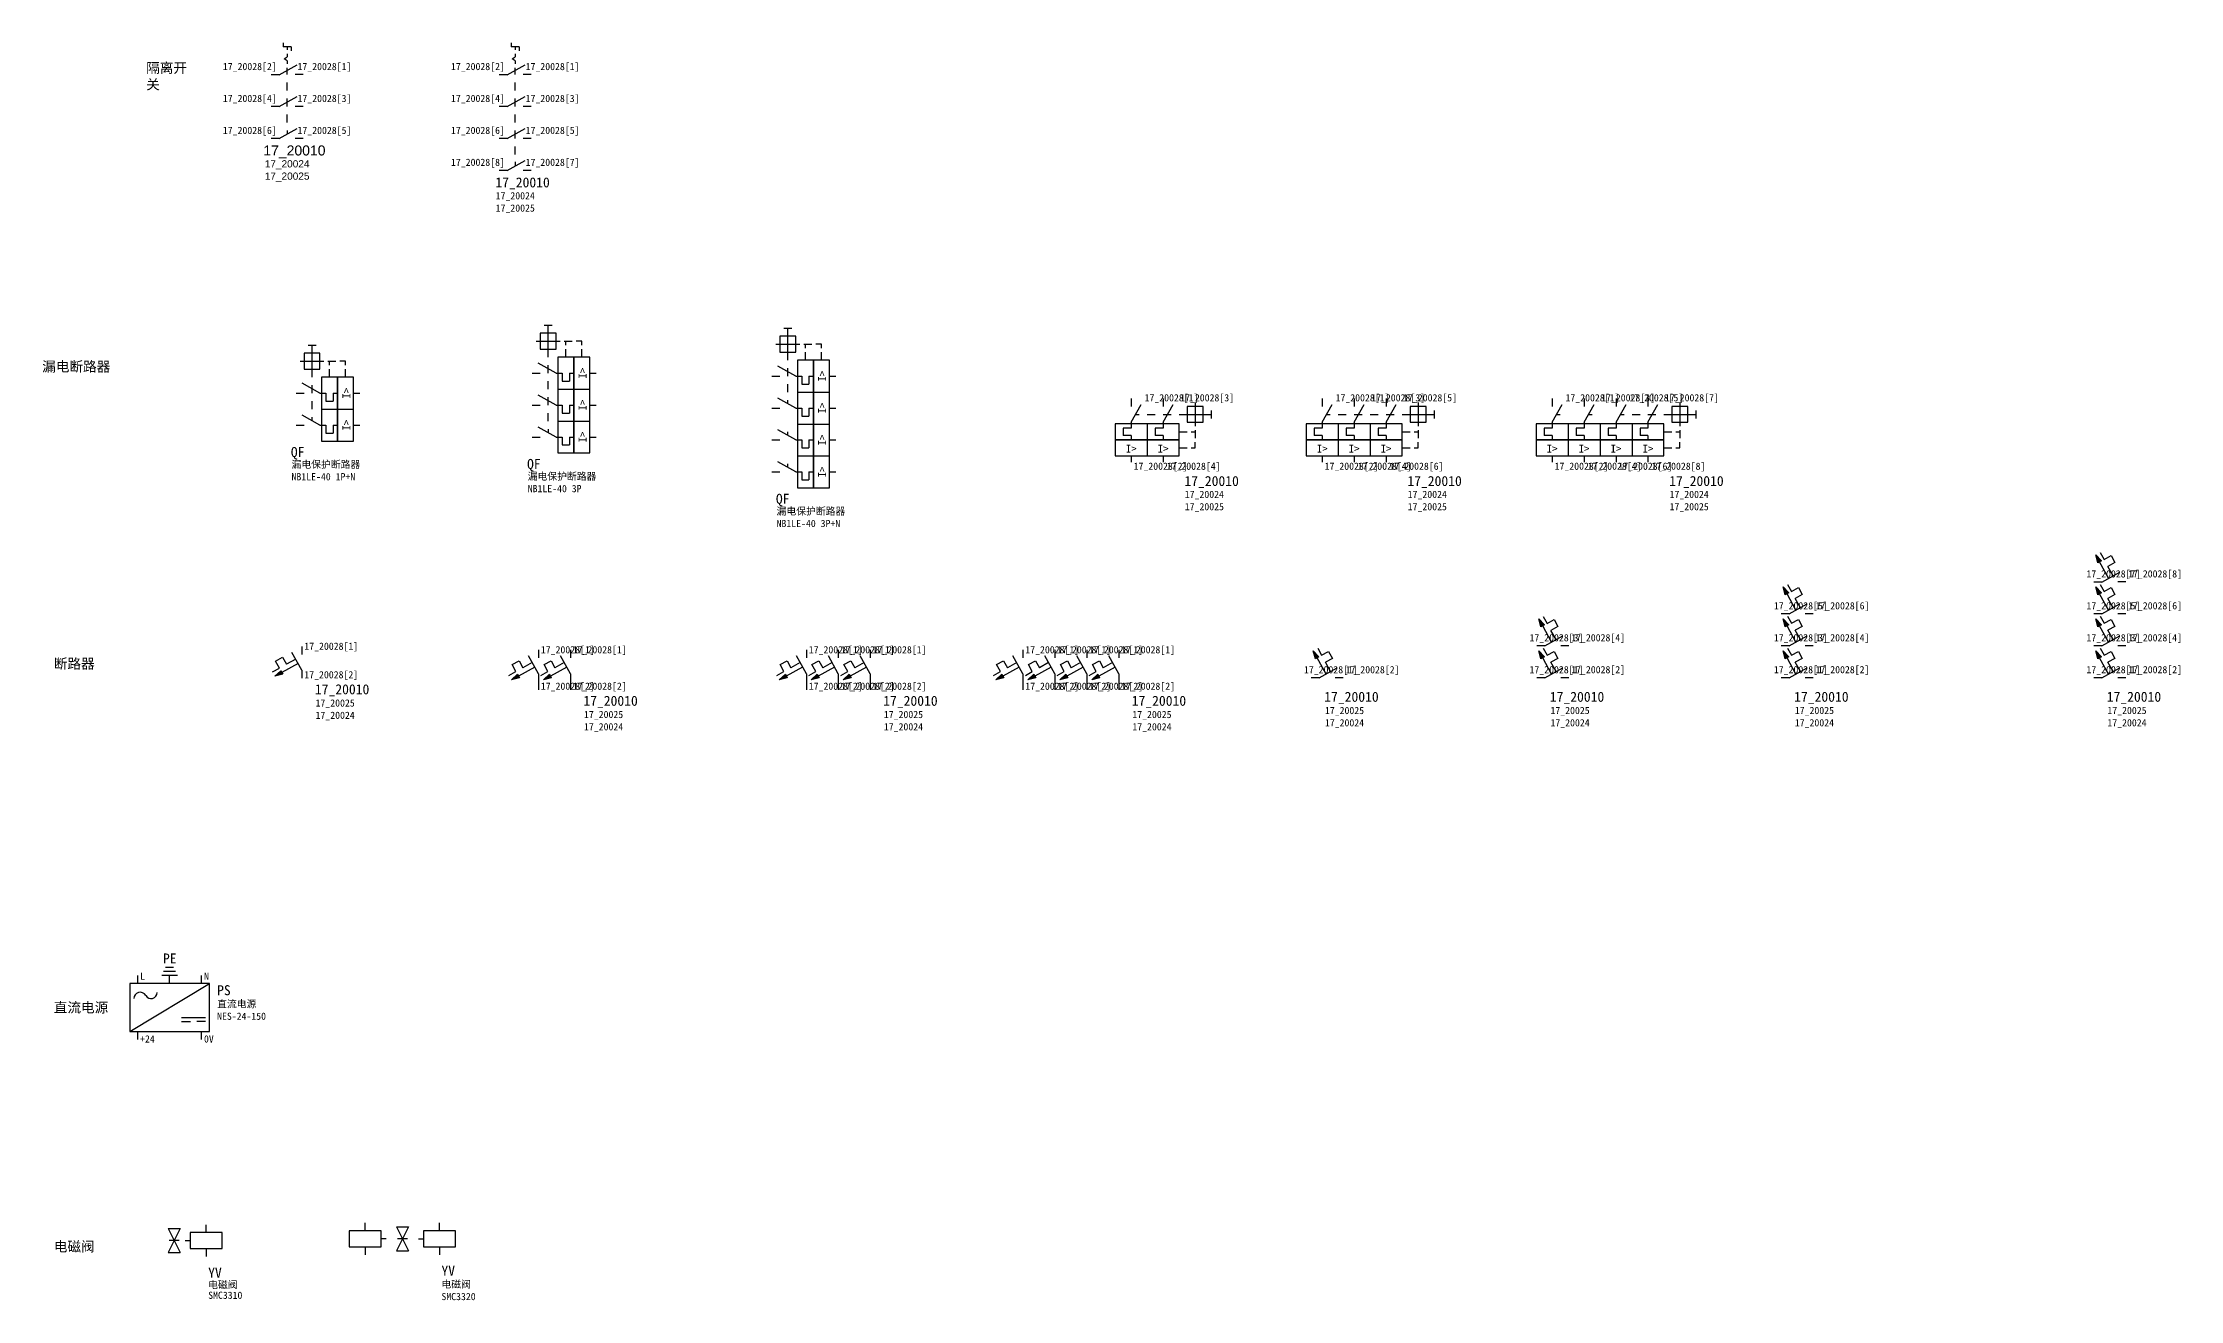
# Model space of a CAD drawing. Header units: millimetres. Extents: x 914 to 910632, y -176 to 682692.
# Drawn here: x 914 to 1285.1, y 3048.6 to 3267 of the extents above; entities that cross this region are included whole.
import ezdxf
from ezdxf.enums import TextEntityAlignment as Align

# ---------------------------------------------------------------- set-up
doc = ezdxf.new("R2010")
doc.units = ezdxf.units.MM
doc.styles.get("Standard").update_dxf_attribs({"font": 'arial.ttf'})
doc.styles.add('宋体', font='')
doc.styles.get('宋体').set_extended_font_data('宋体')

# ---------------------------------------------------------------- blocks, each defined once
blk = doc.blocks.new('单向电磁阀')
at = {"color": 5, "linetype": 'Continuous', "lineweight": 25, "ltscale": 4}
for p, q in [((-6.65, 4.9), (-4.55, 0.7)), ((-6.65, 4.9), (-4.55, 4.9)), ((-4.55, 4.9), (-6.65, 0.7)), ((-6.65, 0.7), (-4.55, 0.7)), ((-4.72, 2.8), (-6.47, 2.8)), ((-3.67, 2.8), (-2.8, 2.8))]:
    blk.add_line(p, q, dxfattribs=at)
at = {"color": 5, "linetype": 'Continuous', "lineweight": 25}
for p, q in [((0, 4.2), (0, 5.6)), ((0, 1.4), (0, 0))]:
    blk.add_line(p, q, dxfattribs=at)
at = {"color": 5, "linetype": 'Continuous', "lineweight": 25, "ltscale": 4}
blk.add_lwpolyline([(2.8, 4.2), (-2.8, 4.2), (-2.8, 1.4), (2.8, 1.4)], close=True, dxfattribs=at)
at = {"color": 0, "style": '宋体'}
for tag, p in [('02', (0.35, 5.15)), ('01', (0.35, -0.82)), ('04', (0.35, -5.57)), ('05', (0.35, -7.41))]:
    blk.add_attdef(tag, p, '', height=1.26, dxfattribs=at)
at = {"color": 5, "style": '宋体'}
blk.add_attdef('03', (0.35, -3.7), '', height=1.75, dxfattribs=at)
blk = doc.blocks.new('电磁阀双向')
at = {"color": 5, "linetype": 'Continuous', "lineweight": 25}
for p, q in [((0, 4.2), (0, 5.6)), ((13, 4.2), (13, 5.6)), ((0, 1.4), (0, 0)), ((13, 1.4), (13, 0))]:
    blk.add_line(p, q, dxfattribs=at)
at = {"color": 5, "linetype": 'Continuous', "lineweight": 25, "ltscale": 4}
for p, q in [((5.45, 4.9), (7.55, 0.7)), ((5.45, 4.9), (7.55, 4.9)), ((7.55, 4.9), (5.45, 0.7)), ((3.68, 2.8), (2.8, 2.8)), ((5.45, 0.7), (7.55, 0.7)), ((7.38, 2.8), (5.62, 2.8)), ((9.33, 2.8), (10.2, 2.8))]:
    blk.add_line(p, q, dxfattribs=at)
for points in [[(-2.8, 1.4), (2.8, 1.4), (2.8, 4.2), (-2.8, 4.2)], [(15.8, 4.2), (10.2, 4.2), (10.2, 1.4), (15.8, 1.4)]]:
    blk.add_lwpolyline(points, close=True, dxfattribs=at)
at = {"color": 0, "style": '宋体'}
for tag, p in [('02', (0.35, 5.24)), ('04', (13.35, 5.24)), ('01', (0.35, -0.73)), ('03', (13.35, -0.73)), ('06', (13.35, -5.81)), ('07', (13.35, -7.97))]:
    blk.add_attdef(tag, p, '', height=1.26, dxfattribs=at)
at = {"color": 5, "style": '宋体'}
blk.add_attdef('05', (13.35, -3.66), '', height=1.75, dxfattribs=at)
blk = doc.blocks.new('直流电源')
at = {"color": 5, "linetype": 'Continuous', "lineweight": 25, "ltscale": 4}
for p, q in [((6.65, 11.9), (4.55, 11.9)), ((6.3, 12.6), (4.9, 12.6)), ((-1.4, 1.4), (12.6, 9.8)), ((0, 9.8), (0, 11.2)), ((7, 11.2), (4.2, 11.2)), ((5.6, 9.8), (5.6, 11.2)), ((11.2, 9.8), (11.2, 11.2)), ((7.69, 3.87), (11.89, 3.87)), ((0, 0), (0, 1.4)), ((7.69, 3.17), (9.23, 3.17)), ((11.89, 3.17), (10.35, 3.17)), ((11.2, 0), (11.2, 1.4))]:
    blk.add_line(p, q, dxfattribs=at)
blk.add_lwpolyline([(-1.4, 1.4), (12.6, 1.4), (12.6, 9.8), (-1.4, 9.8)], close=True, dxfattribs=at)
for centre, radius, start, end in [((0.43, 7.15), 1.12, 30, 180), ((2.34, 8.25), 1.08, 210, 0)]:
    blk.add_arc(centre, radius, start, end, dxfattribs=at)
at = {"color": 5, "style": '宋体'}
for tag, p in [('05', (4.43, 13.33)), ('06', (13.92, 7.76))]:
    blk.add_attdef(tag, p, '', height=1.75, dxfattribs=at)
at = {"color": 0, "style": '宋体'}
for tag, p in [('01', (0.42, 10.47)), ('03', (11.62, 10.47)), ('07', (13.92, 5.6)), ('08', (13.92, 3.44)), ('02', (0.42, -0.54)), ('04', (11.62, -0.54))]:
    blk.add_attdef(tag, p, '', height=1.26, dxfattribs=at)
blk = doc.blocks.new('元件标识')
at = {"color": 5, "style": '宋体'}
blk.add_attdef('01', (0.71, -0.23), '', height=1.75, dxfattribs=at)
at = {"color": 0, "style": '宋体'}
for tag, p in [('02', (0.83, -2.16)), ('03', (0.83, -4.31))]:
    blk.add_attdef(tag, p, '', height=1.26, dxfattribs=at)
blk = doc.blocks.new('横向漏电断路器2P')
at = {"color": 5, "linetype": 'Continuous', "lineweight": 25, "ltscale": 4}
for p, q in [((2.1, 14), (3.5, 14)), ((2.8, 8.4), (2.8, 14)), ((0.7, 11.2), (4.9, 11.2)), ((5.6, 11.2), (7, 11.2)), ((5.88, 10.5), (5.88, 11.2)), ((5.88, 8.4), (5.88, 9.8)), ((8.68, 11.2), (7.7, 11.2)), ((8.68, 10.5), (8.68, 11.2)), ((8.68, 8.4), (8.68, 9.8)), ((4.2, 5.6), (1.05, 7.35)), ((4.2, 5.6), (5.25, 5.6)), ((5.25, 5.6), (5.25, 4.2)), ((5.25, 4.2), (6.51, 4.2)), ((6.51, 5.6), (7.28, 5.6)), ((6.51, 5.6), (6.51, 4.2)), ((10.08, 5.6), (11.2, 5.6)), ((4.2, 0), (1.05, 1.75)), ((4.2, 0), (5.25, 0)), ((5.25, 0), (5.25, -1.4)), ((6.51, 0), (6.51, -1.4)), ((6.51, 0), (7.28, 0)), ((10.08, 0), (11.2, 0)), ((5.25, -1.4), (6.51, -1.4))]:
    blk.add_line(p, q, dxfattribs=at)
at = {"color": 5, "linetype": 'Continuous', "lineweight": 25}
for p, q in [((0, 5.6), (1.4, 5.6)), ((2.8, 5.6), (2.8, 7)), ((2.8, 2.8), (2.8, 4.2)), ((0, 0), (1.4, 0)), ((2.8, 0.777778), (2.8, 1.4)), ((4.48, 2.8), (10.08, 2.8))]:
    blk.add_line(p, q, dxfattribs=at)
at = {"color": 5, "linetype": 'Continuous', "lineweight": 25, "ltscale": 4}
for points in [[(1.4, 12.6), (1.4, 9.8), (4.2, 9.8), (4.2, 12.6)], [(4.48, 8.4), (4.48, -2.8), (7.28, -2.8), (7.28, 8.4)], [(7.28, 8.4), (7.28, -2.8), (10.08, -2.8), (10.08, 8.4)]]:
    blk.add_lwpolyline(points, close=True, dxfattribs=at)
at = {"color": 5, "style": '宋体'}
for p in [(8.82028, 5.6), (8.82028, 0)]:
    blk.add_text('I>', height=1.4028, rotation=90, dxfattribs=at).set_placement(p, align=Align.MIDDLE_CENTER)
at = {"color": 0, "style": '宋体'}
for tag, p in [('17_20028[1]', (-3.957856, 6.86168)), ('17_20028[2]', (15.437856, 6.86168)), ('17_20028[3]', (-3.957856, 1.26168)), ('17_20028[4]', (15.437856, 1.26168))]:
    blk.add_attdef(tag, text='', height=1.26252, dxfattribs=at).set_placement(p, align=Align.MIDDLE)
at = {"color": 5, "style": '宋体'}
blk.add_attdef('17_20010', (-0.907678, -5.598824), '', height=1.7535, dxfattribs=at)
at = {"color": 0, "style": '宋体'}
for tag, p in [('17_20024', (-0.791168, -7.521514)), ('17_20025', (-0.791168, -9.678004))]:
    blk.add_attdef(tag, p, '', height=1.26252, dxfattribs=at)
blk = doc.blocks.new('横向漏电断路器3P')
at = {"color": 5, "linetype": 'Continuous', "lineweight": 25, "ltscale": 4}
for p, q in [((2.1, 19.6), (3.5, 19.6)), ((2.8, 14), (2.8, 19.6)), ((0.7, 16.8), (4.9, 16.8)), ((5.6, 16.8), (7, 16.8)), ((5.88, 16.1), (5.88, 16.8)), ((5.88, 14), (5.88, 15.4)), ((8.68, 16.8), (7.7, 16.8)), ((8.68, 16.1), (8.68, 16.8)), ((8.68, 14), (8.68, 15.4)), ((4.2, 11.2), (1.05, 12.95)), ((4.2, 11.2), (5.25, 11.2)), ((5.25, 11.2), (5.25, 9.8)), ((5.25, 9.8), (6.51, 9.8)), ((6.51, 11.2), (7.28, 11.2)), ((6.51, 11.2), (6.51, 9.8)), ((10.08, 11.2), (11.2, 11.2)), ((4.2, 5.6), (1.05, 7.35)), ((4.2, 5.6), (5.25, 5.6)), ((5.25, 5.6), (5.25, 4.2)), ((5.25, 4.2), (6.51, 4.2)), ((6.51, 5.6), (6.51, 4.2)), ((6.51, 5.6), (7.28, 5.6)), ((10.08, 5.6), (11.2, 5.6)), ((4.2, 0), (1.05, 1.75)), ((4.2, 0), (5.25, 0)), ((5.25, 0), (5.25, -1.4)), ((6.51, 0), (6.51, -1.4)), ((6.51, 0), (7.28, 0)), ((10.08, 0), (11.2, 0)), ((5.25, -1.4), (6.51, -1.4))]:
    blk.add_line(p, q, dxfattribs=at)
at = {"color": 5, "linetype": 'Continuous', "lineweight": 25}
for p, q in [((2.8, 11.2), (2.8, 12.6)), ((0, 11.2), (1.4, 11.2)), ((2.8, 8.4), (2.8, 9.8)), ((4.48, 8.4), (10.08, 8.4)), ((0, 5.6), (1.4, 5.6)), ((2.8, 5.6), (2.8, 7)), ((2.8, 2.8), (2.8, 4.2)), ((0, 0), (1.4, 0)), ((2.82, 0.76), (2.82, 1.39)), ((4.48, 2.8), (10.08, 2.8)), ((4.48, -2.8), (10.08, -2.8))]:
    blk.add_line(p, q, dxfattribs=at)
at = {"color": 5, "linetype": 'Continuous', "lineweight": 25, "ltscale": 4}
for points in [[(1.4, 18.2), (1.4, 15.4), (4.2, 15.4), (4.2, 18.2)], [(4.48, 14), (4.48, -2.8), (7.28, -2.8), (7.28, 14)], [(7.28, 14), (7.28, -2.8), (10.08, -2.8), (10.08, 14)]]:
    blk.add_lwpolyline(points, close=True, dxfattribs=at)
at = {"color": 5, "style": '宋体'}
for p in [(8.82, 11.2), (8.82, 5.6), (8.82, 0)]:
    blk.add_text('I>', height=1.403, rotation=90, dxfattribs=at).set_placement(p, align=Align.MIDDLE_CENTER)
at = {"color": 0, "style": '宋体'}
for tag, p in [('17_20028[1]', (0.98, 11.87)), ('17_20028[3]', (0.98, 6.27)), ('17_20028[5]', (0.98, 0.67))]:
    blk.add_attdef(tag, text='', height=1.26, dxfattribs=at).set_placement(p, align=Align.RIGHT)
for tag, p in [('17_20028[2]', (10.5, 11.87)), ('17_20028[4]', (10.5, 6.27)), ('17_20028[6]', (10.5, 0.67)), ('17_20024', (-0.79, -7.52)), ('17_20025', (-0.79, -9.68))]:
    blk.add_attdef(tag, p, '', height=1.26, dxfattribs=at)
at = {"color": 5, "style": '宋体'}
blk.add_attdef('17_20010', (-0.91, -5.6), '', height=1.75, dxfattribs=at)
blk = doc.blocks.new('横向漏电断路器4P')
at = {"color": 5, "linetype": 'Continuous', "lineweight": 25, "ltscale": 4}
for p, q in [((2.1, 25.2), (3.5, 25.2)), ((2.8, 19.6), (2.8, 25.2)), ((0.7, 22.4), (4.9, 22.4)), ((5.6, 22.4), (7, 22.4)), ((5.88, 21.7), (5.88, 22.4)), ((5.88, 19.6), (5.88, 21)), ((8.68, 22.4), (7.7, 22.4)), ((8.68, 21.7), (8.68, 22.4)), ((8.68, 19.6), (8.68, 21)), ((4.2, 16.8), (1.05, 18.55)), ((4.2, 16.8), (5.25, 16.8)), ((5.25, 16.8), (5.25, 15.4)), ((5.25, 15.4), (6.51, 15.4)), ((6.51, 16.8), (7.28, 16.8)), ((6.51, 16.8), (6.51, 15.4)), ((10.08, 16.8), (11.2, 16.8)), ((4.2, 11.2), (1.05, 12.95)), ((4.2, 11.2), (5.25, 11.2)), ((5.25, 11.2), (5.25, 9.8)), ((5.25, 9.8), (6.51, 9.8)), ((6.51, 11.2), (6.51, 9.8)), ((6.51, 11.2), (7.28, 11.2)), ((10.08, 11.2), (11.2, 11.2)), ((4.2, 5.6), (1.05, 7.35)), ((4.2, 5.6), (5.25, 5.6)), ((5.25, 5.6), (5.25, 4.2)), ((5.25, 4.2), (6.51, 4.2)), ((6.51, 5.6), (6.51, 4.2)), ((6.51, 5.6), (7.28, 5.6)), ((10.08, 5.6), (11.2, 5.6)), ((4.2, 0), (1.05, 1.75)), ((4.2, 0), (5.25, 0)), ((5.25, 0), (5.25, -1.4)), ((6.51, 0), (6.51, -1.4)), ((6.51, 0), (7.28, 0)), ((10.08, 0), (11.2, 0)), ((5.25, -1.4), (6.51, -1.4))]:
    blk.add_line(p, q, dxfattribs=at)
at = {"color": 5, "linetype": 'Continuous', "lineweight": 25}
for p, q in [((0, 16.8), (1.4, 16.8)), ((2.8, 16.8), (2.8, 18.2)), ((2.8, 14), (2.8, 15.4)), ((2.8, 11.977778), (2.8, 12.6)), ((4.48, 14), (10.08, 14)), ((0, 11.2), (1.4, 11.2)), ((4.48, 8.4), (10.08, 8.4)), ((0, 5.6), (1.4, 5.6)), ((2.8, 6.377778), (2.8, 7)), ((0, 0), (1.4, 0)), ((2.8, 0.777778), (2.8, 1.4)), ((4.48, 2.8), (10.08, 2.8))]:
    blk.add_line(p, q, dxfattribs=at)
at = {"color": 5, "linetype": 'Continuous', "lineweight": 25, "ltscale": 4}
for points in [[(1.4, 23.8), (1.4, 21), (4.2, 21), (4.2, 23.8)], [(4.48, 19.6), (4.48, -2.8), (7.28, -2.8), (7.28, 19.6)], [(7.28, 19.6), (7.28, -2.8), (10.08, -2.8), (10.08, 19.6)]]:
    blk.add_lwpolyline(points, close=True, dxfattribs=at)
at = {"color": 5, "style": '宋体'}
for p in [(8.82028, 16.8), (8.82028, 11.2), (8.82028, 5.6), (8.82028, 0)]:
    blk.add_text('I>', height=1.4028, rotation=90, dxfattribs=at).set_placement(p, align=Align.MIDDLE_CENTER)
at = {"color": 0, "style": '宋体'}
for tag, p in [('17_20028[1]', (0.98, 17.472504)), ('17_20028[3]', (0.98, 11.872504)), ('17_20028[5]', (0.98, 6.272504)), ('17_20028[7]', (0.98, 0.672504))]:
    blk.add_attdef(tag, text='', height=1.26252, dxfattribs=at).set_placement(p, align=Align.RIGHT)
for tag, p in [('17_20028[2]', (10.5, 17.472504)), ('17_20028[4]', (10.5, 11.872504)), ('17_20028[6]', (10.5, 6.272504)), ('17_20028[8]', (10.5, 0.672504)), ('17_20024', (0.827652, -7.521514)), ('17_20025', (0.827652, -9.678004))]:
    blk.add_attdef(tag, p, '', height=1.26252, dxfattribs=at)
at = {"color": 5, "style": '宋体'}
blk.add_attdef('17_20010', (0.711142, -5.598824), '', height=1.7535, dxfattribs=at)

msp = doc.modelspace()

# ---------------------------------------------------------------- hatches: boundary and pattern name
at = {"linetype": 'Continuous', "ltscale": 4}
for points in [[(1270.425, 3178.066), (1271.394, 3177.016), (1270.786, 3176.684)], [(1216.166, 3172.519), (1217.135, 3171.47), (1216.527, 3171.137)], [(1270.425, 3172.522), (1271.394, 3171.472), (1270.786, 3171.14)], [(1173.75, 3166.973), (1174.72, 3165.923), (1174.112, 3165.591)], [(1216.166, 3166.975), (1217.135, 3165.926), (1216.527, 3165.593)], [(1270.425, 3166.978), (1271.394, 3165.928), (1270.786, 3165.596)], [(1134.596, 3161.427), (1135.565, 3160.377), (1134.957, 3160.044)], [(1173.75, 3161.429), (1174.72, 3160.379), (1174.112, 3160.047)], [(1216.166, 3161.431), (1217.135, 3160.382), (1216.527, 3160.049)], [(1270.425, 3161.434), (1271.394, 3160.384), (1270.786, 3160.052)], [(954.346, 3156.987), (955.396, 3157.957), (955.728, 3157.349)], [(995.402, 3156.375), (996.452, 3157.344), (996.785, 3156.736)], [(1000.946, 3156.375), (1001.996, 3157.344), (1002.329, 3156.736)], [(1041.909, 3156.375), (1042.959, 3157.344), (1043.291, 3156.736)], [(1047.453, 3156.375), (1048.503, 3157.344), (1048.835, 3156.736)], [(1052.997, 3156.375), (1054.047, 3157.344), (1054.379, 3156.736)], [(1079.5, 3156.375), (1080.55, 3157.344), (1080.883, 3156.736)], [(1085.044, 3156.375), (1086.094, 3157.344), (1086.427, 3156.736)], [(1090.588, 3156.375), (1091.638, 3157.344), (1091.971, 3156.736)], [(1096.132, 3156.375), (1097.182, 3157.344), (1097.515, 3156.736)]]:
    msp.add_hatch(color=5, dxfattribs=at).paths.add_polyline_path(points, flags=0)

# ---------------------------------------------------------------- linework, layer by layer
at = {"color": 5, "linetype": 'Continuous', "ltscale": 4}
for p, q in [((955.776, 3267.019), (955.776, 3266.326)), ((957.162, 3266.326), (955.776, 3266.326)), ((956.469, 3266.326), (956.469, 3265.806)), ((957.162, 3266.326), (957.162, 3265.633)), ((995.379, 3267.019), (995.379, 3266.326)), ((996.765, 3266.326), (995.379, 3266.326)), ((996.072, 3266.326), (996.072, 3265.806)), ((996.765, 3266.326), (996.765, 3265.633)), ((955.084, 3261.473), (958.203, 3263.205)), ((955.949, 3264.247), (956.469, 3264.594)), ((956.469, 3263.901), (955.949, 3264.247)), ((956.469, 3265.113), (956.469, 3264.594)), ((956.469, 3263.901), (956.469, 3263.381)), ((956.469, 3261.475), (956.469, 3262.688)), ((994.688, 3261.473), (997.806, 3263.205)), ((995.552, 3264.247), (996.072, 3264.594)), ((996.072, 3263.901), (995.552, 3264.247)), ((996.072, 3265.113), (996.072, 3264.594)), ((996.072, 3263.901), (996.072, 3263.381)), ((996.072, 3261.475), (996.072, 3262.688)), ((955.084, 3255.929), (958.203, 3257.661)), ((994.688, 3255.929), (997.806, 3257.661)), ((955.084, 3250.385), (958.203, 3252.117)), ((956.469, 3251.773), (956.469, 3251.163)), ((994.688, 3250.385), (997.806, 3252.117)), ((994.688, 3244.841), (997.806, 3246.573)), ((996.072, 3246.317), (996.072, 3245.707)), ((1102.997, 3201.098), (1104.729, 3204.216)), ((1108.541, 3201.098), (1110.273, 3204.216)), ((1111.313, 3202.484), (1116.857, 3202.484)), ((1114.085, 3204.563), (1114.085, 3200.405)), ((1116.857, 3203.177), (1116.857, 3201.791)), ((1136.152, 3201.098), (1137.884, 3204.216)), ((1141.696, 3201.098), (1143.428, 3204.216)), ((1147.24, 3201.098), (1148.972, 3204.216)), ((1150.012, 3202.484), (1155.556, 3202.484)), ((1152.784, 3204.563), (1152.784, 3200.405)), ((1155.556, 3203.177), (1155.556, 3201.791)), ((1176.067, 3201.098), (1177.8, 3204.216)), ((1181.611, 3201.098), (1183.344, 3204.216)), ((1187.155, 3201.098), (1188.888, 3204.216)), ((1192.699, 3201.098), (1194.432, 3204.216)), ((1195.471, 3202.484), (1201.015, 3202.484)), ((1198.243, 3204.563), (1198.243, 3200.405)), ((1201.015, 3203.177), (1201.015, 3201.791)), ((1101.611, 3200.058), (1101.611, 3198.811)), ((1102.997, 3200.058), (1101.611, 3200.058)), ((1102.997, 3198.811), (1101.611, 3198.811)), ((1102.997, 3201.098), (1102.997, 3200.058)), ((1102.997, 3198.811), (1102.997, 3198.049)), ((1107.155, 3200.058), (1107.155, 3198.811)), ((1108.541, 3200.058), (1107.155, 3200.058)), ((1108.541, 3198.811), (1107.155, 3198.811)), ((1108.541, 3201.098), (1108.541, 3200.058)), ((1108.541, 3198.811), (1108.541, 3198.049)), ((1111.313, 3199.435), (1112.699, 3199.435)), ((1113.392, 3199.435), (1114.085, 3199.435)), ((1114.085, 3199.712), (1114.085, 3198.326)), ((1134.766, 3200.058), (1134.766, 3198.811)), ((1136.152, 3200.058), (1134.766, 3200.058)), ((1136.152, 3198.811), (1134.766, 3198.811)), ((1136.152, 3201.098), (1136.152, 3200.058)), ((1136.152, 3198.811), (1136.152, 3198.049)), ((1140.31, 3200.058), (1140.31, 3198.811)), ((1141.696, 3200.058), (1140.31, 3200.058)), ((1141.696, 3198.811), (1140.31, 3198.811)), ((1141.696, 3201.098), (1141.696, 3200.058)), ((1141.696, 3198.811), (1141.696, 3198.049)), ((1145.854, 3200.058), (1145.854, 3198.811)), ((1147.24, 3200.058), (1145.854, 3200.058)), ((1147.24, 3198.811), (1145.854, 3198.811)), ((1147.24, 3201.098), (1147.24, 3200.058)), ((1147.24, 3198.811), (1147.24, 3198.049)), ((1150.012, 3199.435), (1151.398, 3199.435)), ((1152.091, 3199.435), (1152.784, 3199.435)), ((1152.784, 3199.712), (1152.784, 3198.326)), ((1174.681, 3200.058), (1174.681, 3198.811)), ((1176.067, 3200.058), (1174.681, 3200.058)), ((1176.067, 3198.811), (1174.681, 3198.811)), ((1176.067, 3201.098), (1176.067, 3200.058)), ((1176.067, 3198.811), (1176.067, 3198.049)), ((1180.225, 3200.058), (1180.225, 3198.811)), ((1181.611, 3200.058), (1180.225, 3200.058)), ((1181.611, 3198.811), (1180.225, 3198.811)), ((1181.611, 3201.098), (1181.611, 3200.058)), ((1181.611, 3198.811), (1181.611, 3198.049)), ((1185.769, 3200.058), (1185.769, 3198.811)), ((1187.155, 3200.058), (1185.769, 3200.058)), ((1187.155, 3198.811), (1185.769, 3198.811)), ((1187.155, 3201.098), (1187.155, 3200.058)), ((1187.155, 3198.811), (1187.155, 3198.049)), ((1191.313, 3200.058), (1191.313, 3198.811)), ((1192.699, 3200.058), (1191.313, 3200.058)), ((1192.699, 3198.811), (1191.313, 3198.811)), ((1192.699, 3201.098), (1192.699, 3200.058)), ((1192.699, 3198.811), (1192.699, 3198.049)), ((1195.471, 3199.435), (1196.857, 3199.435)), ((1197.55, 3199.435), (1198.243, 3199.435)), ((1198.243, 3199.712), (1198.243, 3198.326)), ((1102.997, 3195.277), (1102.997, 3194.168)), ((1108.541, 3195.277), (1108.541, 3194.168)), ((1111.313, 3196.663), (1112.699, 3196.663)), ((1113.392, 3196.663), (1114.085, 3196.663)), ((1114.085, 3196.663), (1114.085, 3197.633)), ((1136.152, 3195.277), (1136.152, 3194.168)), ((1141.696, 3195.277), (1141.696, 3194.168)), ((1147.24, 3195.277), (1147.24, 3194.168)), ((1150.012, 3196.663), (1151.398, 3196.663)), ((1152.091, 3196.663), (1152.784, 3196.663)), ((1152.784, 3196.663), (1152.784, 3197.633)), ((1176.067, 3195.277), (1176.067, 3194.168)), ((1181.611, 3195.277), (1181.611, 3194.168)), ((1187.155, 3195.277), (1187.155, 3194.168)), ((1192.699, 3195.277), (1192.699, 3194.168)), ((1195.471, 3196.663), (1196.857, 3196.663)), ((1197.55, 3196.663), (1198.243, 3196.663)), ((1198.243, 3196.663), (1198.243, 3197.633)), ((1272.641, 3174.017), (1271.09, 3176.85)), ((1271.202, 3178.497), (1271.868, 3177.282)), ((1271.868, 3177.282), (1273.083, 3177.948)), ((1273.749, 3176.733), (1272.534, 3176.067)), ((1273.083, 3177.948), (1273.749, 3176.733)), ((1216.943, 3172.951), (1217.609, 3171.736)), ((1271.202, 3172.953), (1271.868, 3171.738)), ((1271.471, 3173.367), (1274.59, 3175.1)), ((1273.42, 3174.45), (1272.534, 3176.067)), ((1218.382, 3168.471), (1216.831, 3171.303)), ((1217.212, 3167.821), (1220.33, 3169.553)), ((1217.609, 3171.736), (1218.824, 3172.402)), ((1219.49, 3171.186), (1218.275, 3170.52)), ((1219.161, 3168.904), (1218.275, 3170.52)), ((1218.824, 3172.402), (1219.49, 3171.186)), ((1272.641, 3168.473), (1271.09, 3171.306)), ((1271.471, 3167.823), (1274.59, 3169.556)), ((1271.868, 3171.738), (1273.083, 3172.404)), ((1273.749, 3171.189), (1272.534, 3170.523)), ((1273.42, 3168.906), (1272.534, 3170.523)), ((1273.083, 3172.404), (1273.749, 3171.189)), ((1175.966, 3162.924), (1174.416, 3165.757)), ((1174.527, 3167.405), (1175.193, 3166.189)), ((1175.193, 3166.189), (1176.409, 3166.855)), ((1177.075, 3165.64), (1175.86, 3164.974)), ((1176.409, 3166.855), (1177.075, 3165.64)), ((1218.382, 3162.927), (1216.831, 3165.759)), ((1216.943, 3167.407), (1217.609, 3166.192)), ((1217.609, 3166.192), (1218.824, 3166.858)), ((1219.49, 3165.642), (1218.275, 3164.976)), ((1218.824, 3166.858), (1219.49, 3165.642)), ((1272.641, 3162.929), (1271.09, 3165.762)), ((1271.202, 3167.409), (1271.868, 3166.194)), ((1271.868, 3166.194), (1273.083, 3166.86)), ((1273.749, 3165.645), (1272.534, 3164.979)), ((1273.083, 3166.86), (1273.749, 3165.645)), ((1135.373, 3161.858), (1136.039, 3160.643)), ((1136.039, 3160.643), (1137.254, 3161.309)), ((1137.254, 3161.309), (1137.921, 3160.094)), ((1174.527, 3161.861), (1175.193, 3160.645)), ((1174.797, 3162.275), (1177.915, 3164.007)), ((1175.193, 3160.645), (1176.409, 3161.311)), ((1176.746, 3163.357), (1175.86, 3164.974)), ((1176.409, 3161.311), (1177.075, 3160.096)), ((1216.943, 3161.863), (1217.609, 3160.648)), ((1217.212, 3162.277), (1220.33, 3164.009)), ((1217.609, 3160.648), (1218.824, 3161.314)), ((1219.161, 3163.36), (1218.275, 3164.976)), ((1218.824, 3161.314), (1219.49, 3160.098)), ((1271.202, 3161.865), (1271.868, 3160.65)), ((1271.471, 3162.279), (1274.59, 3164.012)), ((1271.868, 3160.65), (1273.083, 3161.316)), ((1273.42, 3163.362), (1272.534, 3164.979)), ((1273.083, 3161.316), (1273.749, 3160.101)), ((953.914, 3157.764), (955.13, 3158.43)), ((954.464, 3159.646), (955.679, 3160.312)), ((955.13, 3158.43), (954.464, 3159.646)), ((958.395, 3159.203), (955.562, 3157.653)), ((955.679, 3160.312), (956.345, 3159.097)), ((957.962, 3159.983), (956.345, 3159.097)), ((959.044, 3158.034), (957.312, 3161.152)), ((994.971, 3157.152), (996.186, 3157.818)), ((995.52, 3159.033), (996.735, 3159.7)), ((996.186, 3157.818), (995.52, 3159.033)), ((999.451, 3158.591), (996.618, 3157.04)), ((996.735, 3159.7), (997.402, 3158.484)), ((999.018, 3159.37), (997.402, 3158.484)), ((1000.101, 3157.421), (998.368, 3160.54)), ((1000.515, 3157.152), (1001.73, 3157.818)), ((1001.064, 3159.033), (1002.279, 3159.7)), ((1001.73, 3157.818), (1001.064, 3159.033)), ((1004.995, 3158.591), (1002.162, 3157.04)), ((1002.279, 3159.7), (1002.946, 3158.484)), ((1004.562, 3159.37), (1002.946, 3158.484)), ((1005.645, 3157.421), (1003.912, 3160.54)), ((1041.478, 3157.152), (1042.693, 3157.818)), ((1042.027, 3159.033), (1043.242, 3159.7)), ((1042.693, 3157.818), (1042.027, 3159.033)), ((1045.958, 3158.591), (1043.125, 3157.04)), ((1043.242, 3159.7), (1043.908, 3158.484)), ((1045.525, 3159.37), (1043.908, 3158.484)), ((1046.608, 3157.421), (1044.875, 3160.54)), ((1047.022, 3157.152), (1048.237, 3157.818)), ((1047.571, 3159.033), (1048.786, 3159.7)), ((1048.237, 3157.818), (1047.571, 3159.033)), ((1051.502, 3158.591), (1048.669, 3157.04)), ((1048.786, 3159.7), (1049.452, 3158.484)), ((1051.069, 3159.37), (1049.452, 3158.484)), ((1052.152, 3157.421), (1050.419, 3160.54)), ((1052.566, 3157.152), (1053.781, 3157.818)), ((1053.115, 3159.033), (1054.33, 3159.7)), ((1053.781, 3157.818), (1053.115, 3159.033)), ((1057.046, 3158.591), (1054.213, 3157.04)), ((1054.33, 3159.7), (1054.996, 3158.484)), ((1056.613, 3159.37), (1054.996, 3158.484)), ((1057.696, 3157.421), (1055.963, 3160.54)), ((1079.069, 3157.152), (1080.284, 3157.818)), ((1079.618, 3159.033), (1080.833, 3159.7)), ((1080.284, 3157.818), (1079.618, 3159.033)), ((1083.549, 3158.591), (1080.716, 3157.04)), ((1080.833, 3159.7), (1081.5, 3158.484)), ((1083.116, 3159.37), (1081.5, 3158.484)), ((1084.199, 3157.421), (1082.466, 3160.54)), ((1084.613, 3157.152), (1085.828, 3157.818)), ((1085.162, 3159.033), (1086.377, 3159.7)), ((1085.828, 3157.818), (1085.162, 3159.033)), ((1089.093, 3158.591), (1086.26, 3157.04)), ((1086.377, 3159.7), (1087.044, 3158.484)), ((1088.66, 3159.37), (1087.044, 3158.484)), ((1089.743, 3157.421), (1088.01, 3160.54)), ((1090.157, 3157.152), (1091.372, 3157.818)), ((1090.706, 3159.033), (1091.921, 3159.7)), ((1091.372, 3157.818), (1090.706, 3159.033)), ((1094.637, 3158.591), (1091.804, 3157.04)), ((1091.921, 3159.7), (1092.588, 3158.484)), ((1094.204, 3159.37), (1092.588, 3158.484)), ((1095.287, 3157.421), (1093.554, 3160.54)), ((1095.701, 3157.152), (1096.916, 3157.818)), ((1096.25, 3159.033), (1097.465, 3159.7)), ((1096.916, 3157.818), (1096.25, 3159.033)), ((1100.181, 3158.591), (1097.348, 3157.04)), ((1097.465, 3159.7), (1098.132, 3158.484)), ((1099.748, 3159.37), (1098.132, 3158.484)), ((1100.831, 3157.421), (1099.098, 3160.54)), ((1136.812, 3157.378), (1135.261, 3160.211)), ((1135.642, 3156.728), (1138.761, 3158.461)), ((1137.921, 3160.094), (1136.705, 3159.427)), ((1137.591, 3157.811), (1136.705, 3159.427)), ((1175.966, 3157.38), (1174.416, 3160.213)), ((1174.797, 3156.731), (1177.915, 3158.463)), ((1177.075, 3160.096), (1175.86, 3159.43)), ((1176.746, 3157.813), (1175.86, 3159.43)), ((1218.382, 3157.383), (1216.831, 3160.215)), ((1217.212, 3156.733), (1220.33, 3158.465)), ((1219.49, 3160.098), (1218.275, 3159.432)), ((1219.161, 3157.816), (1218.275, 3159.432)), ((1272.641, 3157.385), (1271.09, 3160.218)), ((1271.471, 3156.735), (1274.59, 3158.468)), ((1273.749, 3160.101), (1272.534, 3159.435)), ((1273.42, 3157.818), (1272.534, 3159.435))]:
    msp.add_line(p, q, dxfattribs=at)
at = {"color": 5, "linetype": 'Continuous'}
for p, q in [((955.084, 3261.473), (953.698, 3261.473)), ((959.241, 3261.475), (957.855, 3261.475)), ((994.688, 3261.473), (993.302, 3261.473)), ((998.844, 3261.475), (997.458, 3261.475)), ((956.469, 3258.703), (956.469, 3260.089)), ((996.072, 3258.703), (996.072, 3260.089)), ((955.084, 3255.929), (953.698, 3255.929)), ((956.469, 3255.931), (956.469, 3257.317)), ((956.469, 3253.159), (956.469, 3254.545)), ((959.241, 3255.931), (957.855, 3255.931)), ((994.688, 3255.929), (993.302, 3255.929)), ((996.072, 3255.931), (996.072, 3257.317)), ((996.072, 3253.159), (996.072, 3254.545)), ((998.844, 3255.931), (997.458, 3255.931)), ((955.084, 3250.385), (953.698, 3250.385)), ((959.241, 3250.387), (957.855, 3250.387)), ((994.688, 3250.385), (993.302, 3250.385)), ((996.072, 3250.387), (996.072, 3251.773)), ((998.844, 3250.387), (997.458, 3250.387)), ((996.072, 3247.615), (996.072, 3249.001)), ((994.688, 3244.841), (993.302, 3244.841)), ((998.844, 3244.843), (997.458, 3244.843)), ((1102.997, 3205.256), (1102.997, 3203.87)), ((1103.767, 3202.484), (1104.383, 3202.484)), ((1105.769, 3202.484), (1107.155, 3202.484)), ((1108.541, 3205.256), (1108.541, 3203.87)), ((1108.541, 3202.484), (1109.927, 3202.484)), ((1136.152, 3205.256), (1136.152, 3203.87)), ((1136.909, 3202.46), (1137.525, 3202.46)), ((1138.924, 3202.484), (1140.31, 3202.484)), ((1141.696, 3205.256), (1141.696, 3203.87)), ((1141.696, 3202.484), (1143.082, 3202.484)), ((1144.468, 3202.484), (1145.854, 3202.484)), ((1147.24, 3205.256), (1147.24, 3203.87)), ((1147.24, 3202.484), (1148.626, 3202.484)), ((1176.067, 3205.256), (1176.067, 3203.87)), ((1176.837, 3202.484), (1177.453, 3202.484)), ((1181.611, 3205.256), (1181.611, 3203.87)), ((1182.381, 3202.484), (1182.997, 3202.484)), ((1187.155, 3205.256), (1187.155, 3203.87)), ((1187.925, 3202.484), (1188.541, 3202.484)), ((1189.927, 3202.484), (1191.313, 3202.484)), ((1192.699, 3205.256), (1192.699, 3203.87)), ((1192.699, 3202.484), (1194.085, 3202.484)), ((1105.769, 3200.821), (1105.769, 3195.277)), ((1133.38, 3200.821), (1133.38, 3195.277)), ((1138.924, 3200.821), (1138.924, 3195.277)), ((1144.468, 3200.821), (1144.468, 3195.277)), ((1178.839, 3200.821), (1178.839, 3195.277)), ((1184.383, 3200.821), (1184.383, 3195.277)), ((1189.927, 3200.821), (1189.927, 3195.277)), ((1271.471, 3173.367), (1270.085, 3173.367)), ((1275.628, 3173.37), (1274.242, 3173.37)), ((1217.212, 3167.821), (1215.826, 3167.821)), ((1221.369, 3167.823), (1219.983, 3167.823)), ((1271.471, 3167.823), (1270.085, 3167.823)), ((1275.628, 3167.826), (1274.242, 3167.826)), ((959.042, 3162.19), (959.042, 3160.804)), ((1000.098, 3161.578), (1000.098, 3160.192)), ((1005.642, 3161.578), (1005.642, 3160.192)), ((1046.605, 3161.578), (1046.605, 3160.192)), ((1052.149, 3161.578), (1052.149, 3160.192)), ((1057.693, 3161.578), (1057.693, 3160.192)), ((1084.196, 3161.578), (1084.196, 3160.192)), ((1089.74, 3161.578), (1089.74, 3160.192)), ((1095.284, 3161.578), (1095.284, 3160.192)), ((1100.828, 3161.578), (1100.828, 3160.192)), ((1174.797, 3162.275), (1173.411, 3162.275)), ((1178.953, 3162.277), (1177.567, 3162.277)), ((1217.212, 3162.277), (1215.826, 3162.277)), ((1221.369, 3162.279), (1219.983, 3162.279)), ((1271.471, 3162.279), (1270.085, 3162.279)), ((1275.628, 3162.282), (1274.242, 3162.282)), ((959.044, 3158.034), (959.044, 3156.648)), ((1000.101, 3157.421), (1000.101, 3156.035)), ((1000.101, 3156.035), (1000.101, 3154.649)), ((1005.645, 3157.421), (1005.645, 3156.035)), ((1005.645, 3156.035), (1005.645, 3154.649)), ((1046.608, 3157.421), (1046.608, 3156.035)), ((1046.608, 3156.035), (1046.608, 3154.649)), ((1052.152, 3157.421), (1052.152, 3156.035)), ((1052.152, 3156.035), (1052.152, 3154.649)), ((1057.696, 3157.421), (1057.696, 3156.035)), ((1057.696, 3156.035), (1057.696, 3154.649)), ((1084.199, 3157.421), (1084.199, 3156.035)), ((1084.199, 3156.035), (1084.199, 3154.649)), ((1089.743, 3157.421), (1089.743, 3156.035)), ((1089.743, 3156.035), (1089.743, 3154.649)), ((1095.287, 3157.421), (1095.287, 3156.035)), ((1095.287, 3156.035), (1095.287, 3154.649)), ((1100.831, 3157.421), (1100.831, 3156.035)), ((1100.831, 3156.035), (1100.831, 3154.649)), ((1135.642, 3156.728), (1134.256, 3156.728)), ((1139.799, 3156.731), (1138.413, 3156.731)), ((1174.797, 3156.731), (1173.411, 3156.731)), ((1178.953, 3156.733), (1177.567, 3156.733)), ((1217.212, 3156.733), (1215.826, 3156.733)), ((1221.369, 3156.735), (1219.983, 3156.735)), ((1271.471, 3156.735), (1270.085, 3156.735)), ((1275.628, 3156.738), (1274.242, 3156.738))]:
    msp.add_line(p, q, dxfattribs=at)
at = {"color": 5, "linetype": 'Continuous', "ltscale": 4}
for points in [[(1115.471, 3203.87), (1112.699, 3203.87), (1112.699, 3201.098), (1115.471, 3201.098)], [(1154.17, 3203.87), (1151.398, 3203.87), (1151.398, 3201.098), (1154.17, 3201.098)], [(1199.629, 3203.87), (1196.857, 3203.87), (1196.857, 3201.098), (1199.629, 3201.098)], [(1111.313, 3200.821), (1100.225, 3200.821), (1100.225, 3198.049), (1111.313, 3198.049)], [(1150.012, 3200.821), (1133.38, 3200.821), (1133.38, 3198.049), (1150.012, 3198.049)], [(1195.471, 3200.821), (1173.295, 3200.821), (1173.295, 3198.049), (1195.471, 3198.049)], [(1111.313, 3198.049), (1100.225, 3198.049), (1100.225, 3195.277), (1111.313, 3195.277)], [(1150.012, 3198.049), (1133.38, 3198.049), (1133.38, 3195.277), (1150.012, 3195.277)], [(1195.471, 3198.049), (1173.295, 3198.049), (1173.295, 3195.277), (1195.471, 3195.277)], [(1270.425, 3178.066), (1271.394, 3177.016), (1270.786, 3176.684), (1270.425, 3178.066)], [(1216.166, 3172.519), (1217.135, 3171.47), (1216.527, 3171.137), (1216.166, 3172.519)], [(1270.425, 3172.522), (1271.394, 3171.472), (1270.786, 3171.14), (1270.425, 3172.522)], [(1173.75, 3166.973), (1174.72, 3165.923), (1174.112, 3165.591), (1173.75, 3166.973)], [(1216.166, 3166.975), (1217.135, 3165.926), (1216.527, 3165.593), (1216.166, 3166.975)], [(1270.425, 3166.978), (1271.394, 3165.928), (1270.786, 3165.596), (1270.425, 3166.978)], [(1134.596, 3161.427), (1135.565, 3160.377), (1134.957, 3160.044), (1134.596, 3161.427)], [(1173.75, 3161.429), (1174.72, 3160.379), (1174.112, 3160.047), (1173.75, 3161.429)], [(1216.166, 3161.431), (1217.135, 3160.382), (1216.527, 3160.049), (1216.166, 3161.431)], [(1270.425, 3161.434), (1271.394, 3160.384), (1270.786, 3160.052), (1270.425, 3161.434)], [(954.346, 3156.987), (955.396, 3157.957), (955.728, 3157.349), (954.346, 3156.987)], [(995.402, 3156.375), (996.452, 3157.344), (996.785, 3156.736), (995.402, 3156.375)], [(1000.946, 3156.375), (1001.996, 3157.344), (1002.329, 3156.736), (1000.946, 3156.375)], [(1041.909, 3156.375), (1042.959, 3157.344), (1043.291, 3156.736), (1041.909, 3156.375)], [(1047.453, 3156.375), (1048.503, 3157.344), (1048.835, 3156.736), (1047.453, 3156.375)], [(1052.997, 3156.375), (1054.047, 3157.344), (1054.379, 3156.736), (1052.997, 3156.375)], [(1079.5, 3156.375), (1080.55, 3157.344), (1080.883, 3156.736), (1079.5, 3156.375)], [(1085.044, 3156.375), (1086.094, 3157.344), (1086.427, 3156.736), (1085.044, 3156.375)], [(1090.588, 3156.375), (1091.638, 3157.344), (1091.971, 3156.736), (1090.588, 3156.375)], [(1096.132, 3156.375), (1097.182, 3157.344), (1097.515, 3156.736), (1096.132, 3156.375)]]:
    msp.add_lwpolyline(points, close=True, dxfattribs=at)

# ---------------------------------------------------------------- block references
ref = msp.add_blockref('元件标识', (952.094, 3247.501), dxfattribs=dict(xscale=0.99, yscale=0.99, zscale=0.99))
ref.add_attrib('17_20025', '17_20025', dxfattribs={"color": 0, "height": 1.2499}).set_placement((956.469, 3244.481), align=Align.TOP_CENTER)
ref.add_attrib('17_20024', '17_20024', dxfattribs={"color": 0, "height": 1.2499}).set_placement((956.469, 3246.616), align=Align.TOP_CENTER)
ref.add_attrib('17_20010', '17_20010', dxfattribs={"color": 5, "height": 1.736}).set_placement((957.736, 3246.923), align=Align.BOTTOM_CENTER)
at = {"xscale": 0.99, "yscale": 0.99, "zscale": 0.99}
for name, p, values in [('横向漏电断路器3P', (999.021, 3198.547), {'17_20025': 'NB1LE-40 3P', '17_20024': '漏电保护断路器', '17_20010': 'QF'}), ('横向漏电断路器4P', (1040.611, 3192.49), {'17_20025': 'NB1LE-40 3P+N', '17_20024': '漏电保护断路器', '17_20010': 'QF'}), ('横向漏电断路器2P', (958.018, 3200.613), {'17_20025': 'NB1LE-40 1P+N', '17_20024': '漏电保护断路器', '17_20010': 'QF'}), ('直流电源', (930.534, 3093.931), {'05': 'PE', '08': 'NES-24-150', '07': '直流电源', '06': 'PS', '04': '0V', '03': 'N', '02': '+24', '01': 'L'}), ('单向电磁阀', (942.416, 3056.217), {'03': 'YV', '04': '电磁阀', '05': 'SMC3310'}), ('电磁阀双向', (970.037, 3056.544), {'07': 'SMC3320', '06': '电磁阀', '05': 'YV'})]:
    msp.add_blockref(name, p, dxfattribs=at).add_auto_attribs(values)

# ---------------------------------------------------------------- texts
at = {"color": 5, "style": '宋体'}
for p in [(1102.997, 3196.524), (1108.541, 3196.524), (1136.152, 3196.524), (1141.696, 3196.524), (1147.24, 3196.524), (1176.067, 3196.524), (1181.611, 3196.524), (1187.155, 3196.524), (1192.699, 3196.524)]:
    msp.add_text('I>', height=1.3888, dxfattribs=at).set_placement(p, align=Align.MIDDLE_CENTER)
at = {"char_height": 1.7325, "attachment_point": 1, "style": '宋体'}
for s, width, insert in [('隔离开关', 8.24347, (932, 3263.525)), ('漏电断路器', 13.19372, (913.957, 3211.658)), ('断路器', 13.19372, (915.969, 3160.055)), ('直流电源', 16.9916, (915.969, 3100.344)), ('电磁阀', 16.9916, (915.969, 3058.834))]:
    msp.add_mtext_dynamic_manual_height_columns(s, width=width, gutter_width=12.5, heights=[0], dxfattribs=dict(at, insert=insert))
at = {"color": 0, "style": '宋体'}
for tag, text, p in [('17_20028[2]', '17_20028[2]', (954.667, 3261.891)), ('17_20028[2]', '17_20028[2]', (994.27, 3261.891)), ('17_20028[4]', '17_20028[4]', (954.667, 3256.347)), ('17_20028[4]', '17_20028[4]', (994.27, 3256.347)), ('17_20028[6]', '17_20028[6]', (954.667, 3250.803)), ('17_20028[6]', '17_20028[6]', (994.27, 3250.803)), ('17_20028[8]', '17_20028[8]', (994.27, 3245.259)), ('17_20028[1]', '17_20028[1]', (1114.662, 3204.361)), ('17_20028[3]', '17_20028[3]', (1120.847, 3204.361)), ('17_20028[1]', '17_20028[1]', (1147.818, 3204.361)), ('17_20028[3]', '17_20028[3]', (1154.002, 3204.361)), ('17_20028[5]', '17_20028[5]', (1159.546, 3204.361)), ('17_20028[1]', '17_20028[1]', (1187.733, 3204.361)), ('17_20028[3]', '17_20028[3]', (1193.918, 3204.361)), ('17_20028[5]', '17_20028[5]', (1198.821, 3204.361)), ('17_20028[7]', '17_20028[7]', (1205.006, 3204.361))]:
    msp.add_attdef(tag, text=text, height=1.24989, dxfattribs=at).set_placement(p, align=Align.BOTTOM_RIGHT)
for tag, text, p in [('17_20028[1]', '17_20028[1]', (958.271, 3261.891)), ('17_20028[1]', '17_20028[1]', (997.874, 3261.891)), ('17_20028[3]', '17_20028[3]', (958.271, 3256.347)), ('17_20028[3]', '17_20028[3]', (997.874, 3256.347)), ('17_20028[5]', '17_20028[5]', (958.271, 3250.803)), ('17_20028[5]', '17_20028[5]', (997.874, 3250.803)), ('17_20028[7]', '17_20028[7]', (997.874, 3245.259)), ('17_20028[2]', '17_20028[2]', (1103.412, 3192.481)), ('17_20028[4]', '17_20028[4]', (1109.147, 3192.481)), ('17_20028[2]', '17_20028[2]', (1136.568, 3192.481)), ('17_20028[4]', '17_20028[4]', (1142.302, 3192.481)), ('17_20028[6]', '17_20028[6]', (1147.846, 3192.481)), ('17_20028[2]', '17_20028[2]', (1176.483, 3192.481)), ('17_20028[4]', '17_20028[4]', (1182.217, 3192.481)), ('17_20028[6]', '17_20028[6]', (1187.571, 3192.481)), ('17_20028[8]', '17_20028[8]', (1193.305, 3192.481)), ('17_20028[7]', '17_20028[7]', (1268.809, 3173.783)), ('17_20028[8]', '17_20028[8]', (1276.043, 3173.785)), ('17_20028[5]', '17_20028[5]', (1214.55, 3168.237)), ('17_20028[6]', '17_20028[6]', (1221.784, 3168.239)), ('17_20028[5]', '17_20028[5]', (1268.809, 3168.239)), ('17_20028[6]', '17_20028[6]', (1276.043, 3168.241)), ('17_20028[1]', '17_20028[1]', (959.458, 3161.22)), ('17_20028[1]', '17_20028[1]', (1000.514, 3160.608)), ('17_20028[1]', '17_20028[1]', (1006.058, 3160.608)), ('17_20028[1]', '17_20028[1]', (1047.021, 3160.608)), ('17_20028[1]', '17_20028[1]', (1052.565, 3160.608)), ('17_20028[1]', '17_20028[1]', (1058.109, 3160.608)), ('17_20028[1]', '17_20028[1]', (1084.612, 3160.608)), ('17_20028[1]', '17_20028[1]', (1090.156, 3160.608)), ('17_20028[1]', '17_20028[1]', (1095.7, 3160.608)), ('17_20028[1]', '17_20028[1]', (1101.244, 3160.608)), ('17_20028[3]', '17_20028[3]', (1172.135, 3162.69)), ('17_20028[4]', '17_20028[4]', (1179.369, 3162.693)), ('17_20028[3]', '17_20028[3]', (1214.55, 3162.693)), ('17_20028[4]', '17_20028[4]', (1221.784, 3162.695)), ('17_20028[3]', '17_20028[3]', (1268.809, 3162.695)), ('17_20028[4]', '17_20028[4]', (1276.043, 3162.697)), ('17_20028[1]', '17_20028[1]', (1132.981, 3157.144)), ('17_20028[2]', '17_20028[2]', (1140.215, 3157.146)), ('17_20028[1]', '17_20028[1]', (1172.135, 3157.146)), ('17_20028[2]', '17_20028[2]', (1179.369, 3157.149)), ('17_20028[1]', '17_20028[1]', (1214.55, 3157.149)), ('17_20028[2]', '17_20028[2]', (1221.784, 3157.151)), ('17_20028[1]', '17_20028[1]', (1268.809, 3157.151)), ('17_20028[2]', '17_20028[2]', (1276.043, 3157.153))]:
    msp.add_attdef(tag, text=text, height=1.24989, dxfattribs=at).set_placement(p, align=Align.BOTTOM_LEFT)
at = {"color": 5, "style": '宋体'}
for p in [(997.339, 3241.379), (1116.954, 3189.522), (1155.654, 3189.522), (1201.113, 3189.522)]:
    msp.add_attdef('17_20010', text='17_20010', height=1.736, dxfattribs=at).set_placement(p, align=Align.BOTTOM_CENTER)
at = {"color": 0, "style": '宋体'}
for tag, text, p in [('17_20024', '17_20024', (996.072, 3241.072)), ('17_20025', '17_20025', (996.072, 3238.937)), ('17_20024', '17_20024', (1115.687, 3189.215)), ('17_20024', '17_20024', (1154.387, 3189.215)), ('17_20024', '17_20024', (1199.846, 3189.215)), ('17_20025', '17_20025', (1115.687, 3187.08)), ('17_20025', '17_20025', (1154.387, 3187.08)), ('17_20025', '17_20025', (1199.846, 3187.08))]:
    msp.add_attdef(tag, text=text, height=1.2499, dxfattribs=at).set_placement(p, align=Align.TOP_CENTER)
for p in [(959.458, 3157.897), (1000.514, 3155.899), (1006.058, 3155.899), (1047.021, 3155.899), (1052.565, 3155.899), (1058.109, 3155.899), (1084.612, 3155.899), (1090.156, 3155.899), (1095.7, 3155.899), (1101.244, 3155.899)]:
    msp.add_attdef('17_20028[2]', text='17_20028[2]', height=1.24989, dxfattribs=at).set_placement(p, align=Align.TOP_LEFT)
at = {"color": 5, "style": '宋体'}
for p in [(970.739, 3154.738), (1145.951, 3153.432), (1185.106, 3153.435), (1227.521, 3153.437), (1281.78, 3153.44), (1017.34, 3152.739), (1069.391, 3152.739), (1112.526, 3152.739)]:
    msp.add_attdef('17_20010', text='17_20010', height=1.736, dxfattribs=at).set_placement(p, align=Align.MIDDLE_RIGHT)
at = {"color": 0, "style": '宋体'}
for tag, text, p in [('17_20025', '17_20025', (968.205, 3152.36)), ('17_20024', '17_20024', (968.205, 3150.225)), ('17_20025', '17_20025', (1014.805, 3150.362)), ('17_20025', '17_20025', (1066.856, 3150.362)), ('17_20025', '17_20025', (1109.991, 3150.362)), ('17_20025', '17_20025', (1143.417, 3151.055)), ('17_20025', '17_20025', (1182.571, 3151.057)), ('17_20025', '17_20025', (1224.986, 3151.059)), ('17_20025', '17_20025', (1279.245, 3151.062)), ('17_20024', '17_20024', (1014.805, 3148.227)), ('17_20024', '17_20024', (1066.856, 3148.227)), ('17_20024', '17_20024', (1109.991, 3148.227)), ('17_20024', '17_20024', (1143.417, 3148.92)), ('17_20024', '17_20024', (1182.571, 3148.922)), ('17_20024', '17_20024', (1224.986, 3148.924)), ('17_20024', '17_20024', (1279.245, 3148.927))]:
    msp.add_attdef(tag, text=text, height=1.2499, dxfattribs=at).set_placement(p, align=Align.MIDDLE_RIGHT)

doc.saveas('drawing.dxf')
